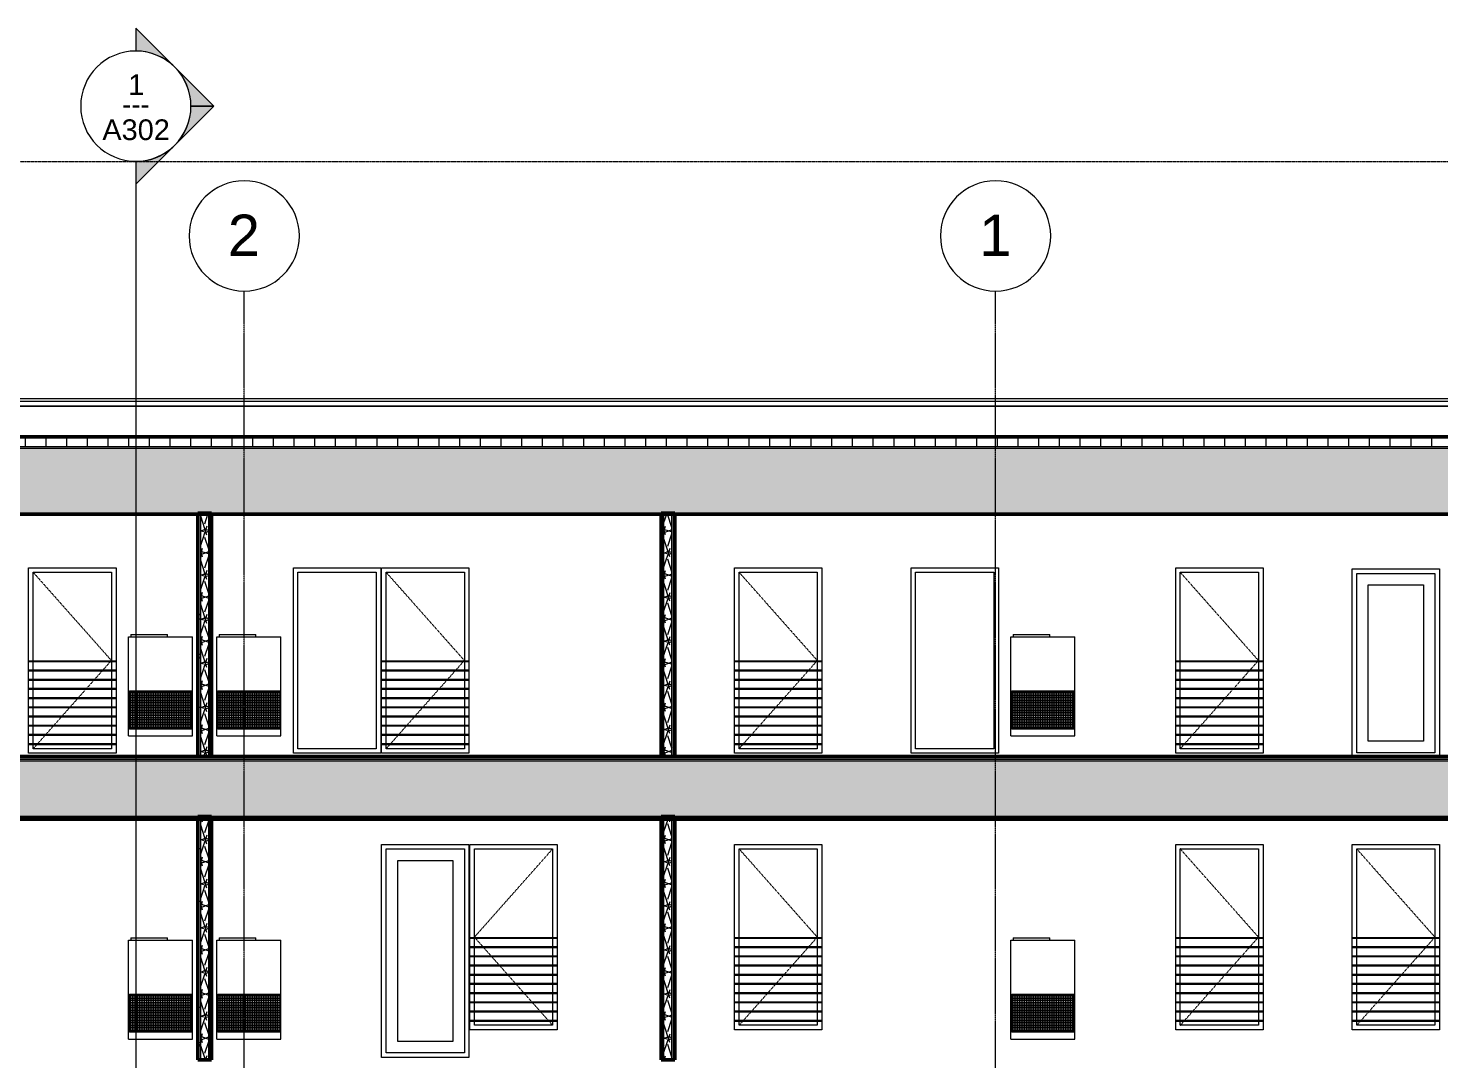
# Model space of a CAD drawing. Header units: inches. Extents: x 9661 to 16493, y -360 to 681.
# Drawn here: x 14020 to 14635, y 136 to 585 of the extents above; entities that cross this region are included whole.
import ezdxf

# ---------------------------------------------------------------- set-up
doc = ezdxf.new("R2010")
doc.units = ezdxf.units.IN
doc.header["$MEASUREMENT"] = 0
for name, pattern in [('Aligning Line 1_8_', [0.25, 0.125, -0.125]), ('Dash', [0.25, 0.125, -0.125]), ('Grid Line 1_2_', [0.875, 0.5, -0.125, 0.125, -0.125])]:
    doc.linetypes.add(name, pattern=pattern)
for name, color, linetype, lineweight in [('0-4', 90, 'Continuous', 5), ('A-FLOR-4', 8, 'Continuous', 5), ('A-FLOR-5', 251, 'Continuous', 5), ('A-FLOR-9', 192, 'Continuous', 50), ('A-FLOR-LEVL-1', 51, 'Grid Line 1_2_', 9), ('A-FLOR-MCUT', 51, 'Continuous', 13), ('A-FLOR-PATT-2', 8, 'Continuous', 9), ('A-GENM-1', 135, 'Continuous', 9), ('A-GLAZ-1', 55, 'Continuous', 13), ('A-GLAZ-HDLN', 1, 'Dash', 13), ('A-ROOF', 132, 'Continuous', 13), ('A-ROOF-1', 55, 'Continuous', 13), ('A-ROOF-2', 132, 'Continuous', 50), ('A-ROOF-PATT-1', 132, 'Continuous', 9), ('A-WALL-1', 10, 'Continuous', 13), ('A-WALL-2', 55, 'Continuous', 13), ('A-WALL-PATT-1', 7, 'Continuous', 9), ('A-WALL-PATT-2', 53, 'Continuous', 9), ('G-ANNO-SYMB', 111, 'Aligning Line 1_8_', 9), ('G-ANNO-SYMB-1', 111, 'Continuous', 9), ('I-WALL-2', 250, 'Continuous', 50), ('S-GRID-1', 1, 'Grid Line 1_2_', 9), ('S-GRID-IDEN', 1, 'Continuous', 9)]:
    doc.layers.add(name, color=color, linetype=linetype, lineweight=lineweight)
doc.styles.add('Arial', font='arial.ttf', dxfattribs={"height": 9})
doc.styles.add('Arial_1', font='arial.ttf', dxfattribs={"height": 18})
doc.styles.add('Century Gothic', font='ufonts.com_century-gothic.ttf', dxfattribs={"height": 9})
pattern_1 = [(0, (3257.106, 59.024), (30.72, 7.68), [1.267, -21.773, 1.267, -21.773, -122.88]), (0, (3257.106, 59.024), (30.72, 7.68), [-46.08, 1.267, -44.813, 1.267, -21.773, -53.76]), (0, (3257.106, 59.024), (30.72, 7.68), [-115.2, 1.267, -14.093, 1.267, -37.133]), (120, (3268.626, 62.864), (-22.01108, 22.7643), [1.267, -21.773, 1.267, -21.773, -122.88]), (120, (3268.626, 62.864), (-22.01108, 22.7643), [-46.08, 1.267, -44.813, 1.267, -21.773, -53.76]), (120, (3268.626, 62.864), (-22.01108, 22.7643), [-115.2, 1.267, -14.093, 1.267, -37.133]), (240, (3272.466, 78.224), (-8.70892, -30.4443), [1.267, -21.773, 1.267, -21.773, -122.88]), (240, (3272.466, 78.224), (-8.70892, -30.4443), [-46.08, 1.267, -44.813, 1.267, -21.773, -53.76]), (240, (3272.466, 78.224), (-8.70892, -30.4443), [-115.2, 1.267, -14.093, 1.267, -37.133])]
pattern_2 = [(161.57, (3257.586, 59.504), (-3.8399538, -1.54e-05), [0, -27.322, 3.034, 0]), (18.43, (3256.626, 59.504), (-3.8399538, 1.54e-05), [0, -27.322, 3.034, 0]), (108.43, (3257.586, 59.504), (1.919622, -9.6005246), [9.106, -21.25]), (71.57, (3256.626, 59.504), (1.919622, 9.6005246), [9.106, -21.25])]
pattern_3 = [(0, (14217.158, 59.024), (30.72, 7.68), [1.267, -21.773, 1.267, -21.773, -122.88]), (0, (14217.158, 59.024), (30.72, 7.68), [-46.08, 1.267, -44.813, 1.267, -21.773, -53.76]), (0, (14217.158, 59.024), (30.72, 7.68), [-115.2, 1.267, -14.093, 1.267, -37.133]), (120, (14228.678, 62.864), (-22.011075, 22.7643), [1.267, -21.773, 1.267, -21.773, -122.88]), (120, (14228.678, 62.864), (-22.011075, 22.7643), [-46.08, 1.267, -44.813, 1.267, -21.773, -53.76]), (120, (14228.678, 62.864), (-22.011075, 22.7643), [-115.2, 1.267, -14.093, 1.267, -37.133]), (240, (14232.518, 78.224), (-8.708925, -30.4443), [1.267, -21.773, 1.267, -21.773, -122.88]), (240, (14232.518, 78.224), (-8.708925, -30.4443), [-46.08, 1.267, -44.813, 1.267, -21.773, -53.76]), (240, (14232.518, 78.224), (-8.708925, -30.4443), [-115.2, 1.267, -14.093, 1.267, -37.133])]
pattern_4 = [(0, (14217.158, 59.024), (0, 4.798), []), (315, (14217.1578, 59.024), (4.798427, 0), [6.786, -6.786]), (45, (14217.1578, 59.024), (4.798427, 0), [6.786, -6.786])]
pattern_5 = [(161.57, (14217.6378, 59.504), (-3.8399538, -1.54e-05), [0, -27.322, 3.034, 0]), (18.43, (14216.6778, 59.504), (-3.8399538, 1.54e-05), [0, -27.322, 3.034, 0]), (108.43, (14217.6378, 59.504), (1.919622, -9.6005246), [9.106, -21.25]), (71.57, (14216.6778, 59.504), (1.919622, 9.6005246), [9.106, -21.25])]

# ---------------------------------------------------------------- blocks, each defined once
blk = doc.blocks.new('CTR - 1st Phase - Common Walls_rvt-2-BUILDING SECTION - NORTH_SOUTH - LOOKING WEST')
at = {"layer": 'A-WALL-PATT-1'}
h = blk.add_hatch(dxfattribs=at)
h.set_pattern_fill('FP_47', color=256, style=0, pattern_type=2)
h.set_pattern_definition(pattern_1)
h.paths.add_polyline_path([(3134.12, 268), (3134.75, 268), (3134.75, 373.37), (3134.12, 373.37), (3134.12, 268.45)], flags=0)
h = blk.add_hatch(dxfattribs=at)
h.set_pattern_fill('FP_47', color=256, style=0, pattern_type=2)
h.set_pattern_definition(pattern_1)
h.paths.add_polyline_path([(3134.75, 268), (3135.37, 268), (3135.37, 373.37), (3134.75, 373.37), (3134.75, 268.45)], flags=0)
h = blk.add_hatch(dxfattribs=at)
h.set_pattern_fill('FP_47', color=256, style=0, pattern_type=2)
h.set_pattern_definition(pattern_1)
h.paths.add_polyline_path([(3139.5, 268), (3139.5, 373.37), (3138.87, 373.37), (3138.87, 268)], flags=0)
h = blk.add_hatch(dxfattribs=at)
h.set_pattern_fill('FP_47', color=256, style=0, pattern_type=2)
h.set_pattern_definition(pattern_1)
h.paths.add_polyline_path([(3335.72, 268), (3336.35, 268), (3336.35, 373.37), (3335.72, 373.37), (3335.72, 269.25)], flags=0)
h = blk.add_hatch(dxfattribs=at)
h.set_pattern_fill('FP_47', color=256, style=0, pattern_type=2)
h.set_pattern_definition(pattern_1)
h.paths.add_polyline_path([(3336.97, 268), (3336.97, 373.37), (3336.35, 373.37), (3336.35, 268)], flags=0)
h = blk.add_hatch(dxfattribs=at)
h.set_pattern_fill('FP_47', color=256, style=0, pattern_type=2)
h.set_pattern_definition(pattern_1)
h.paths.add_polyline_path([(3340.47, 268), (3341.1, 268), (3341.1, 373.37), (3340.47, 373.37), (3340.47, 269.27)], flags=0)
h = blk.add_hatch(dxfattribs=at)
h.set_pattern_fill('FP_47', color=256, style=0, pattern_type=2)
h.set_pattern_definition(pattern_1)
h.paths.add_polyline_path([(3341.1, 268), (3341.72, 268), (3341.72, 373.37), (3341.1, 373.37), (3341.1, 269.27)], flags=0)
h = blk.add_hatch(dxfattribs=at)
h.set_pattern_fill('FP_47', color=256, style=0, pattern_type=2)
h.set_pattern_definition(pattern_1)
h.paths.add_polyline_path([(3134.75, 136), (3134.75, 240.75), (3134.12, 240.75), (3134.12, 136)], flags=0)
h = blk.add_hatch(dxfattribs=at)
h.set_pattern_fill('FP_47', color=256, style=0, pattern_type=2)
h.set_pattern_definition(pattern_1)
h.paths.add_polyline_path([(3135.37, 136), (3135.37, 240.75), (3134.75, 240.75), (3134.75, 136)], flags=0)
h = blk.add_hatch(dxfattribs=at)
h.set_pattern_fill('FP_47', color=256, style=0, pattern_type=2)
h.set_pattern_definition(pattern_1)
h.paths.add_polyline_path([(3140.12, 136), (3140.12, 240.75), (3139.5, 240.75), (3139.5, 136)], flags=0)
h = blk.add_hatch(dxfattribs=at)
h.set_pattern_fill('FP_47', color=256, style=0, pattern_type=2)
h.set_pattern_definition(pattern_1)
h.paths.add_polyline_path([(3335.72, 136), (3336.35, 136), (3336.35, 240.75), (3335.72, 240.75), (3335.72, 136.86)], flags=0)
h = blk.add_hatch(dxfattribs=at)
h.set_pattern_fill('FP_47', color=256, style=0, pattern_type=2)
h.set_pattern_definition(pattern_1)
h.paths.add_polyline_path([(3336.35, 136), (3336.97, 136), (3336.97, 240.75), (3336.35, 240.75), (3336.35, 136.86)], flags=0)
h = blk.add_hatch(dxfattribs=at)
h.set_pattern_fill('FP_47', color=256, style=0, pattern_type=2)
h.set_pattern_definition(pattern_1)
h.paths.add_polyline_path([(3341.72, 136), (3341.72, 240.75), (3341.1, 240.75), (3341.1, 136)], flags=0)
at = {"layer": 'A-WALL-PATT-2'}
h = blk.add_hatch(dxfattribs=at)
h.set_pattern_fill('FP_50', color=256, style=0, pattern_type=2)
h.set_pattern_definition(pattern_2)
h.paths.add_polyline_path([(3135.37, 268), (3138.87, 268), (3138.87, 373.37), (3135.37, 373.37), (3135.37, 268.45)], flags=0)
h = blk.add_hatch(dxfattribs=at)
h.set_pattern_fill('FP_50', color=256, style=0, pattern_type=2)
h.set_pattern_definition(pattern_2)
h.paths.add_polyline_path([(3336.97, 268), (3340.47, 268), (3340.47, 373.37), (3336.97, 373.37), (3336.97, 269.25)], flags=0)
h = blk.add_hatch(dxfattribs=at)
h.set_pattern_fill('FP_50', color=256, style=0, pattern_type=2)
h.set_pattern_definition(pattern_2)
h.paths.add_polyline_path([(3138.87, 136), (3138.87, 240.75), (3135.37, 240.75), (3135.37, 136)], flags=0)
h = blk.add_hatch(dxfattribs=at)
h.set_pattern_fill('FP_50', color=256, style=0, pattern_type=2)
h.set_pattern_definition(pattern_2)
h.paths.add_polyline_path([(3340.47, 136), (3340.47, 240.75), (3336.97, 240.75), (3336.97, 136)], flags=0)
at = {"layer": 'A-WALL-1'}
for p, q in [((3134.75, 268), (3134.75, 373.87)), ((3135.37, 268), (3135.37, 373.87)), ((3138.87, 268), (3138.87, 373.87)), ((3139.5, 268), (3139.5, 373.87)), ((3336.35, 268), (3336.35, 373.87)), ((3336.97, 268), (3336.97, 373.87)), ((3340.47, 268), (3340.47, 373.87)), ((3341.1, 268), (3341.1, 373.87)), ((3134.75, 136), (3134.75, 241.87)), ((3135.37, 136), (3135.37, 241.87)), ((3138.87, 136), (3138.87, 241.87)), ((3139.5, 136), (3139.5, 241.87)), ((3336.35, 136), (3336.35, 241.87)), ((3336.97, 136), (3336.97, 241.87)), ((3340.47, 136), (3340.47, 241.87)), ((3341.1, 136), (3341.1, 241.87))]:
    blk.add_line(p, q, dxfattribs=at)
at = {"layer": 'I-WALL-2'}
for p, q in [((3134.12, 373.87), (3134.12, 268)), ((3140.12, 373.87), (3134.12, 373.87)), ((3140.12, 268), (3140.12, 373.87)), ((3335.72, 373.87), (3335.72, 268)), ((3341.72, 373.87), (3335.72, 373.87)), ((3341.72, 268), (3341.72, 373.87)), ((3134.12, 268), (3140.12, 268)), ((3335.72, 268), (3341.72, 268)), ((3134.12, 241.87), (3134.12, 136)), ((3140.12, 241.87), (3134.12, 241.87)), ((3140.12, 136), (3140.12, 241.87)), ((3335.72, 241.87), (3335.72, 136)), ((3341.72, 241.87), (3335.72, 241.87)), ((3341.72, 136), (3341.72, 241.87)), ((3134.12, 136), (3140.12, 136)), ((3335.72, 136), (3341.72, 136))]:
    blk.add_line(p, q, dxfattribs=at)
blk = doc.blocks.new('Basic Wall _ EXT - FIBER CEMENT - SMALL - ___-2145937-BUILDING SECTION - NORTH_SOUTH - LOOKING WEST')
at = {"layer": 'A-WALL-2'}
for p, q in [((3867.29, 423.66), (2061.36, 423.66)), ((2076.8, 422.6), (3851.85, 422.6)), ((2077.21, 420.42), (3851.44, 420.42)), ((2077.53, 420.57), (3851.11, 420.57))]:
    blk.add_line(p, q, dxfattribs=at)
blk = doc.blocks.new('_THE_ WINDOW _ DOOR - Window - 3rd Floor - Fixed-2480476-BUILDING SECTION - NORTH_SOUTH - LOOKING WEST')
at = {"layer": 'A-GLAZ-1'}
for p, q in [((3177.71, 348.12), (3211.74, 348.12)), ((3177.71, 271.37), (3177.71, 348.12)), ((3211.74, 348.12), (3211.74, 271.37)), ((3211.74, 271.37), (3177.71, 271.37))]:
    blk.add_line(p, q, dxfattribs=at)
blk = doc.blocks.new('_THE_ WINDOW _ DOOR - Window - 3rd Floor-2480477-BUILDING SECTION - NORTH_SOUTH - LOOKING WEST')
at = {"layer": 'A-GLAZ-1'}
for p, q in [((2409.71, 348.12), (2443.74, 348.12)), ((2409.71, 309.5), (2409.71, 348.12)), ((2443.74, 348.12), (2443.74, 309.5)), ((2445.74, 309.5), (2407.71, 309.5)), ((2407.71, 309.25), (2445.74, 309.25)), ((2409.71, 305.5), (2409.71, 309.24)), ((2443.74, 309.24), (2443.74, 305.5)), ((2445.74, 305.5), (2407.71, 305.5)), ((2407.71, 305.25), (2445.74, 305.25)), ((2445.74, 301.5), (2407.71, 301.5)), ((2407.71, 301.25), (2445.74, 301.25)), ((2409.71, 301.5), (2409.71, 305.25)), ((2409.71, 297.5), (2409.71, 301.25)), ((2443.74, 305.25), (2443.74, 301.5)), ((2443.74, 301.25), (2443.74, 297.5)), ((2445.74, 297.5), (2407.71, 297.5)), ((2407.71, 297.25), (2445.74, 297.25)), ((2409.71, 293.5), (2409.71, 297.25)), ((2443.74, 297.25), (2443.74, 293.5)), ((2445.74, 293.5), (2407.71, 293.5)), ((2407.71, 293.25), (2445.74, 293.25)), ((2445.74, 289.5), (2407.71, 289.5)), ((2407.71, 289.25), (2445.74, 289.25)), ((2409.71, 289.5), (2409.71, 293.25)), ((2409.71, 285.5), (2409.71, 289.25)), ((2443.74, 293.25), (2443.74, 289.5)), ((2443.74, 289.25), (2443.74, 285.5)), ((2445.74, 285.5), (2407.71, 285.5)), ((2407.71, 285.25), (2445.74, 285.25)), ((2409.71, 281.5), (2409.71, 285.25)), ((2443.74, 285.25), (2443.74, 281.5)), ((2445.74, 281.5), (2407.71, 281.5)), ((2407.71, 281.25), (2445.74, 281.25)), ((2445.74, 277.5), (2407.71, 277.5)), ((2407.71, 277.25), (2445.74, 277.25)), ((2409.71, 277.5), (2409.71, 281.25)), ((2409.71, 273.5), (2409.71, 277.25)), ((2443.74, 281.25), (2443.74, 277.5)), ((2443.74, 277.25), (2443.74, 273.5)), ((2445.74, 273.5), (2407.71, 273.5)), ((2407.71, 273.25), (2445.74, 273.25)), ((2409.71, 271.37), (2409.71, 273.25)), ((2443.74, 271.37), (2409.71, 271.37)), ((2443.74, 273.25), (2443.74, 271.37))]:
    blk.add_line(p, q, dxfattribs=at)
at = {"layer": 'A-GLAZ-HDLN'}
for p, q in [((2443.74, 309.75), (2409.71, 348.12)), ((2409.71, 271.37), (2443.74, 309.75))]:
    blk.add_line(p, q, dxfattribs=at)
blk = doc.blocks.new('_THE_ WINDOW _ DOOR - Door - 2nd Floor-2480480-BUILDING SECTION - NORTH_SOUTH - LOOKING WEST')
at = {"layer": 'A-GLAZ-1'}
for p, q in [((2256.11, 139), (2256.11, 227.75)), ((2256.11, 227.75), (2290.14, 227.75)), ((2290.14, 227.75), (2290.14, 139)), ((2261.11, 222.75), (2285.14, 222.75)), ((2261.11, 144), (2261.11, 222.75)), ((2285.14, 222.75), (2285.14, 144)), ((2285.14, 144), (2261.11, 144)), ((2290.14, 139), (2256.11, 139))]:
    blk.add_line(p, q, dxfattribs=at)
blk = doc.blocks.new('_THE_ WINDOW _ DOOR - Window - 2nd Floor-2480482-BUILDING SECTION - NORTH_SOUTH - LOOKING WEST')
at = {"layer": 'A-GLAZ-1'}
for p, q in [((3254.51, 189.12), (3254.51, 227.75)), ((3254.51, 227.75), (3288.54, 227.75)), ((3288.54, 227.75), (3288.54, 189.12)), ((3290.54, 189.12), (3252.51, 189.12)), ((3252.51, 188.87), (3290.54, 188.87)), ((3290.54, 185.12), (3252.51, 185.12)), ((3252.51, 184.87), (3290.54, 184.87)), ((3254.51, 185.12), (3254.51, 188.88)), ((3254.51, 181.12), (3254.51, 184.88)), ((3288.54, 188.88), (3288.54, 185.12)), ((3288.54, 184.88), (3288.54, 181.12)), ((3290.54, 181.12), (3252.51, 181.12)), ((3252.51, 180.87), (3290.54, 180.87)), ((3254.51, 177.12), (3254.51, 180.88)), ((3288.54, 180.88), (3288.54, 177.12)), ((3290.54, 177.12), (3252.51, 177.12)), ((3252.51, 176.87), (3290.54, 176.87)), ((3290.54, 173.12), (3252.51, 173.12)), ((3252.51, 172.87), (3290.54, 172.87)), ((3254.51, 173.12), (3254.51, 176.88)), ((3254.51, 169.12), (3254.51, 172.88)), ((3288.54, 176.88), (3288.54, 173.12)), ((3288.54, 172.88), (3288.54, 169.12)), ((3290.54, 169.12), (3252.51, 169.12)), ((3252.51, 168.87), (3290.54, 168.87)), ((3254.51, 165.12), (3254.51, 168.88)), ((3288.54, 168.88), (3288.54, 165.12)), ((3290.54, 165.12), (3252.51, 165.12)), ((3252.51, 164.87), (3290.54, 164.87)), ((3290.54, 161.12), (3252.51, 161.12)), ((3252.51, 160.87), (3290.54, 160.87)), ((3254.51, 161.12), (3254.51, 164.88)), ((3254.51, 157.12), (3254.51, 160.88)), ((3288.54, 164.88), (3288.54, 161.12)), ((3288.54, 160.88), (3288.54, 157.12)), ((3290.54, 157.12), (3252.51, 157.12)), ((3252.51, 156.87), (3290.54, 156.87)), ((3254.51, 153.12), (3254.51, 156.88)), ((3288.54, 156.88), (3288.54, 153.12)), ((3290.54, 153.12), (3252.51, 153.12)), ((3252.51, 152.87), (3290.54, 152.87)), ((3254.51, 151), (3254.51, 152.88)), ((3288.54, 151), (3254.51, 151)), ((3288.54, 152.88), (3288.54, 151))]:
    blk.add_line(p, q, dxfattribs=at)
at = {"layer": 'A-GLAZ-HDLN'}
for p, q in [((3254.51, 189.37), (3288.54, 227.75)), ((3288.54, 151), (3254.51, 189.37))]:
    blk.add_line(p, q, dxfattribs=at)
blk = doc.blocks.new('_THE_ WINDOW _ DOOR - Window - 2nd Floor-2480478-BUILDING SECTION - NORTH_SOUTH - LOOKING WEST')
at = {"layer": 'A-GLAZ-1'}
for p, q in [((2409.34, 227.75), (2443.36, 227.75)), ((2409.34, 189.12), (2409.34, 227.75)), ((2443.36, 227.75), (2443.36, 189.12)), ((2445.36, 189.12), (2407.34, 189.12)), ((2407.34, 188.87), (2445.36, 188.87)), ((2445.36, 185.12), (2407.34, 185.12)), ((2407.34, 184.87), (2445.36, 184.87)), ((2409.34, 185.12), (2409.34, 188.88)), ((2409.34, 181.12), (2409.34, 184.88)), ((2443.36, 188.88), (2443.36, 185.12)), ((2443.36, 184.88), (2443.36, 181.12)), ((2445.36, 181.12), (2407.34, 181.12)), ((2407.34, 180.87), (2445.36, 180.87)), ((2409.34, 177.12), (2409.34, 180.88)), ((2443.36, 180.88), (2443.36, 177.12)), ((2445.36, 177.12), (2407.34, 177.12)), ((2407.34, 176.87), (2445.36, 176.87)), ((2445.36, 173.12), (2407.34, 173.12)), ((2407.34, 172.87), (2445.36, 172.87)), ((2409.34, 173.12), (2409.34, 176.88)), ((2409.34, 169.12), (2409.34, 172.88)), ((2443.36, 176.88), (2443.36, 173.12)), ((2443.36, 172.88), (2443.36, 169.12)), ((2445.36, 169.12), (2407.34, 169.12)), ((2407.34, 168.87), (2445.36, 168.87)), ((2409.34, 165.12), (2409.34, 168.88)), ((2443.36, 168.88), (2443.36, 165.12)), ((2445.36, 165.12), (2407.34, 165.12)), ((2407.34, 164.87), (2445.36, 164.87)), ((2445.36, 161.12), (2407.34, 161.12)), ((2407.34, 160.87), (2445.36, 160.87)), ((2409.34, 161.12), (2409.34, 164.88)), ((2409.34, 157.12), (2409.34, 160.88)), ((2443.36, 164.88), (2443.36, 161.12)), ((2443.36, 160.88), (2443.36, 157.12)), ((2445.36, 157.12), (2407.34, 157.12)), ((2407.34, 156.87), (2445.36, 156.87)), ((2409.34, 153.12), (2409.34, 156.88)), ((2443.36, 156.88), (2443.36, 153.12)), ((2445.36, 153.12), (2407.34, 153.12)), ((2407.34, 152.87), (2445.36, 152.87)), ((2409.34, 151), (2409.34, 152.88)), ((2443.36, 151), (2409.34, 151)), ((2443.36, 152.88), (2443.36, 151))]:
    blk.add_line(p, q, dxfattribs=at)
at = {"layer": 'A-GLAZ-HDLN'}
for p, q in [((2443.36, 189.37), (2409.34, 227.75)), ((2409.34, 151), (2443.36, 189.37))]:
    blk.add_line(p, q, dxfattribs=at)
blk = doc.blocks.new('_THE_ WINDOW _ DOOR - Door - 3rd floors-2480483-BUILDING SECTION - NORTH_SOUTH - LOOKING WEST')
at = {"layer": 'A-GLAZ-1'}
for p, q in [((2985.71, 347.62), (3019.74, 347.62)), ((2985.71, 269.62), (2985.71, 347.62)), ((3019.74, 347.62), (3019.74, 269.62)), ((2990.71, 274.62), (2990.71, 342.62)), ((2990.71, 342.62), (3014.74, 342.62)), ((3014.74, 342.62), (3014.74, 274.62)), ((3014.74, 274.62), (2990.71, 274.62)), ((3019.74, 269.62), (2985.71, 269.62))]:
    blk.add_line(p, q, dxfattribs=at)
blk = doc.blocks.new('V-Series_EWC4_SPVU_RFA_2015 - 2ND AND 3RD FLOOR-2226480-BUILDING SECTION - NORTH_SOUTH - LOOKING WEST')
at = {"layer": 'A-GENM-1'}
h = blk.add_hatch(dxfattribs=at)
h.set_pattern_fill('FP_73', color=256, style=0, pattern_type=2)
h.set_pattern_definition([(0, (3501.924, 155.269), (0, 0.733), []), (90, (3501.924, 155.269), (-1, 6e-17), [])])
h.paths.add_polyline_path([(3515.42, 147.94), (3515.42, 164.6), (3488.42, 164.6), (3488.42, 147.94)], flags=0)
for p, q in [((3487.99, 187.56), (3487.99, 188.06)), ((3487.99, 188.06), (3515.86, 188.06)), ((3487.99, 144.94), (3487.99, 187.56)), ((3488.99, 189.06), (3504.99, 189.06)), ((3488.99, 189.06), (3488.99, 188.06)), ((3504.99, 188.06), (3504.99, 189.06)), ((3515.86, 187.56), (3515.86, 188.06)), ((3515.86, 144.94), (3515.86, 187.56)), ((3488.42, 164.6), (3488.42, 147.94)), ((3488.42, 164.6), (3515.42, 164.6)), ((3515.42, 164.6), (3515.42, 147.94)), ((3515.42, 147.94), (3488.42, 147.94)), ((3487.99, 144.94), (3515.86, 144.94))]:
    blk.add_line(p, q, dxfattribs=at)
blk = doc.blocks.new('Grid - Grid Head - Circle-50561-BUILDING SECTION - NORTH_SOUTH - LOOKING WEST')
at = {"layer": 'S-GRID-IDEN'}
for start, end in [(360, 180), (180, 360)]:
    blk.add_arc((3481.32, 494.5), 24, start, end, dxfattribs=at)
blk = doc.blocks.new('Section - Section Head - Filled-22785-BUILDING SECTION - NORTH_SOUTH - LOOKING WEST')
at = {"layer": 'G-ANNO-SYMB-1'}
h = blk.add_hatch(color=256, dxfattribs=at)
edge = h.paths.add_edge_path(flags=0)
edge.add_arc((2547.82, 477.51), 24.03, 47.9216, 90)
edge.add_line((2547.82, 501.54), (2547.82, 511.45))
edge.add_line((2547.82, 511.45), (2563.93, 495.35))
h = blk.add_hatch(color=256, dxfattribs=at)
edge = h.paths.add_edge_path(flags=0)
edge.add_line((2564.79, 494.48), (2581.76, 477.51))
edge.add_line((2581.76, 477.51), (2571.82, 477.51))
edge.add_arc((2547.82, 477.51), 24, 0, 45)
h = blk.add_hatch(color=256, dxfattribs=at)
edge = h.paths.add_edge_path(flags=0)
edge.add_arc((2547.82, 477.51), 24, 315, 360)
edge.add_line((2571.82, 477.51), (2581.76, 477.51))
edge.add_line((2581.76, 477.51), (2564.79, 460.54))
h = blk.add_hatch(color=256, dxfattribs=at)
edge = h.paths.add_edge_path(flags=0)
edge.add_line((2563.93, 459.67), (2547.82, 443.57))
edge.add_line((2547.82, 443.57), (2547.82, 453.48))
edge.add_arc((2547.82, 477.51), 24.03, 270, 312.0784)
for p, q in [((2563.93, 495.35), (2547.82, 511.45)), ((2547.82, 511.45), (2547.82, 501.54)), ((2581.76, 477.51), (2564.79, 494.48)), ((2564.79, 460.54), (2581.76, 477.51)), ((2571.82, 477.51), (2581.76, 477.51)), ((2581.76, 477.51), (2571.82, 477.51)), ((2547.82, 443.57), (2563.93, 459.67)), ((2547.82, 453.48), (2547.82, 443.57))]:
    blk.add_line(p, q, dxfattribs=at)
for centre, radius, start, end in [((2547.82, 477.54), 24, 90, 270), ((2547.82, 477.54), 24, 270, 90), ((2547.82, 477.51), 24.03, 47.9216, 90), ((2547.82, 477.51), 24, 0, 45), ((2547.82, 477.51), 24, 315, 360), ((2547.82, 477.51), 24.03, 270, 312.0784)]:
    blk.add_arc(centre, radius, start, end, dxfattribs=at)

msp = doc.modelspace()

# ---------------------------------------------------------------- hatches: boundary and pattern name
at = {"layer": 'A-FLOR-4'}
h = msp.add_hatch(color=256, dxfattribs=at)
h.paths.add_polyline_path([(13981.788, 267.625), (14818.0255, 267.625), (14818.0255, 267.875), (13600.3755, 267.875), (13600.3755, 267.625), (13758.387, 267.625), (13959.489, 267.625)], flags=0)
h.paths.add_polyline_path([(13480.3755, 267.625), (13480.3755, 267.875), (13406.4585, 267.875), (13036.2255, 267.875), (13036.2255, 267.625), (13480.3119, 267.625)], flags=0)
at = {"layer": 'A-FLOR-5'}
h = msp.add_hatch(color=256, dxfattribs=at)
h.paths.add_polyline_path([(14811.9005, 241.375), (14811.9005, 241.875), (13600.3755, 241.875), (13600.3755, 241.375), (14797.414, 241.375)], flags=0)
h.paths.add_polyline_path([(13037.7715, 241.375), (13476.6255, 241.375), (13476.6255, 241.875), (13036.8505, 241.875), (13036.8505, 241.375)], flags=0)
h.paths.add_polyline_path([(13480.3755, 241.375), (13480.3755, 241.875), (13480.1255, 241.8747), (13480.1255, 241.375), (13480.2755, 241.375)], flags=0)
at = {"layer": 'A-FLOR-PATT-2'}
h = msp.add_hatch(dxfattribs=at)
h.set_pattern_fill('FP_49', color=256, style=0, pattern_type=2)
h.set_pattern_definition(pattern_4)
h.paths.add_polyline_path([(13921.4094, 265.875), (14818.0255, 265.875), (14818.0255, 266.625), (13600.3755, 266.625), (13600.3755, 265.875), (13670.1127, 265.875), (13892.455, 265.875)], flags=0)
h.paths.add_polyline_path([(13033.288, 265.875), (13480.3755, 265.875), (13480.3755, 266.625), (13030.7255, 266.625), (13030.7255, 265.875)], flags=0)
h = msp.add_hatch(dxfattribs=at)
h.set_pattern_fill('FP_50', color=256, style=0, pattern_type=2)
h.set_pattern_definition(pattern_5)
h.paths.add_polyline_path([(13959.489, 241.875), (14818.0255, 241.875), (14818.0255, 265.875), (13600.3755, 265.875), (13600.3755, 241.875), (13892.455, 241.875)], flags=0)
h.paths.add_polyline_path([(13033.288, 241.875), (13480.3755, 241.875), (13480.3755, 265.875), (13030.7255, 265.875), (13030.7255, 241.875)], flags=0)
h = msp.add_hatch(dxfattribs=at)
h.set_pattern_fill('FP_48', color=256, style=0, pattern_type=2)
h.set_pattern_definition([(0, (14217.1578, 59.024), (15.36, 3.84), [1.267, -10.253, 1.267, -10.253, -61.44]), (0, (14217.1578, 59.024), (15.36, 3.84), [-23.04, 1.267, -21.773, 1.267, -10.253, -26.88]), (0, (14217.1578, 59.024), (15.36, 3.84), [-57.6, 1.267, -6.413, 1.267, -17.933]), (120, (14222.9178, 60.944), (-11.005538, 11.38215), [1.267, -10.253, 1.267, -10.253, -61.44]), (120, (14222.9178, 60.944), (-11.005538, 11.38215), [-23.04, 1.267, -21.773, 1.267, -10.253, -26.88]), (120, (14222.9178, 60.944), (-11.005538, 11.38215), [-57.6, 1.267, -6.413, 1.267, -17.933]), (240, (14224.8378, 68.624), (-4.354462, -15.22215), [1.267, -10.253, 1.267, -10.253, -61.44]), (240, (14224.8378, 68.624), (-4.354462, -15.22215), [-23.04, 1.267, -21.773, 1.267, -10.253, -26.88]), (240, (14224.8378, 68.624), (-4.354462, -15.22215), [-57.6, 1.267, -6.413, 1.267, -17.933])])
h.paths.add_polyline_path([(13930.9895, 266.625), (14818.0255, 266.625), (14818.0255, 267.625), (13600.3755, 267.625), (13600.3755, 266.625), (13758.387, 266.625), (13892.455, 266.625)], flags=0)
h.paths.add_polyline_path([(13036.2255, 266.625), (13480.3755, 266.625), (13480.3755, 267.625), (13036.2255, 267.625)], flags=0)
h = msp.add_hatch(dxfattribs=at)
h.set_pattern_fill('FP_47', color=256, style=0, pattern_type=2)
h.set_pattern_definition(pattern_3)
h.paths.add_polyline_path([(13480.3755, 240.75), (13480.3755, 241.375), (13480.1255, 241.3746), (13480.1255, 240.75), (13480.2755, 240.75)], flags=0)
h.paths.add_polyline_path([(14797.414, 240.75), (14811.9005, 240.75), (14811.9005, 241.375), (13600.3755, 241.375), (13600.3755, 240.75), (14763.897, 240.75)], flags=0)
h.paths.add_polyline_path([(13037.7715, 240.75), (13476.6255, 240.75), (13476.6255, 241.375), (13036.8505, 241.375), (13036.8505, 240.75)], flags=0)
at = {"layer": 'A-ROOF-1'}
msp.add_hatch(color=256, dxfattribs=at).paths.add_polyline_path([(13858.938, 406.7674), (14811.9005, 406.7674), (14811.9005, 407.0174), (13036.8505, 407.0174), (13036.8519, 406.7674), (13825.421, 406.7674)], flags=0)
at = {"layer": 'A-ROOF-PATT-1'}
h = msp.add_hatch(dxfattribs=at)
h.set_pattern_fill('FP_56', color=256, style=0, pattern_type=2)
h.set_pattern_definition([(0, (14217.158, 59.024), (0, 9), []), (90, (14217.158, 59.024), (-9, 6e-16), [])])
h.paths.add_polyline_path([(13892.455, 402.7665), (14812.5255, 402.7665), (14812.5255, 406.7674), (13036.2255, 406.7674), (13036.2255, 402.7665), (13858.938, 402.7665)], flags=0)
h = msp.add_hatch(dxfattribs=at)
h.set_pattern_fill('FP_49', color=256, style=0, pattern_type=2)
h.set_pattern_definition(pattern_4)
h.paths.add_polyline_path([(13892.455, 402.0164), (14812.5255, 402.0164), (14812.5255, 402.7665), (13036.2255, 402.7665), (13036.2255, 402.0164), (13858.938, 402.0164)], flags=0)
h = msp.add_hatch(dxfattribs=at)
h.set_pattern_fill('FP_50', color=256, style=0, pattern_type=2)
h.set_pattern_definition(pattern_5)
h.paths.add_polyline_path([(13925.972, 374), (14812.5255, 374), (14812.5255, 402.0164), (13036.2255, 402.0164), (13036.2255, 374), (13892.455, 374)], flags=0)
h = msp.add_hatch(dxfattribs=at)
h.set_pattern_fill('FP_47', color=256, style=0, pattern_type=2)
h.set_pattern_definition(pattern_3)
h.paths.add_polyline_path([(14797.414, 373.375), (14811.9005, 373.375), (14811.9005, 374), (13600.3755, 374), (13600.3755, 373.375), (14763.897, 373.375)], flags=0)
h.paths.add_polyline_path([(13036.8505, 373.375), (13480.3755, 373.375), (13480.3755, 374), (13036.8505, 374), (13036.8505, 373.3909)], flags=0)
h.paths.add_polyline_path([(13489.524, 373.375), (13537.6255, 373.375), (13537.6255, 374), (13488.3755, 374), (13488.3755, 373.375)], flags=0)
h.paths.add_polyline_path([(13543.1255, 373.375), (13592.3755, 373.375), (13592.3755, 374), (13543.1255, 374)], flags=0)

# ---------------------------------------------------------------- linework, layer by layer
at = {"layer": 'A-FLOR-9'}
for p, q in [((14818.0255, 268), (13600.3755, 268)), ((13600.3755, 240.75), (14811.9005, 240.75))]:
    msp.add_line(p, q, dxfattribs=at)
at = {"layer": 'A-FLOR-LEVL-1'}
msp.add_line((12791.0002, 268), (15128.0162, 268), dxfattribs=at)
at = {"layer": 'A-FLOR-MCUT'}
for p, q in [((14818.0255, 267.875), (13600.3755, 267.875)), ((14818.0255, 267.625), (13600.3755, 267.625)), ((14818.0255, 266.625), (13600.3755, 266.625)), ((14880.4944, 265.875), (13600.3755, 265.875)), ((14811.9005, 241.875), (13600.3755, 241.875)), ((14811.9005, 241.375), (13600.3755, 241.375))]:
    msp.add_line(p, q, dxfattribs=at)
at = {"layer": 'A-ROOF'}
for p, q in [((14812.5255, 406.7674), (13036.2255, 406.7674)), ((14812.5255, 402.7665), (13036.2255, 402.7665)), ((14812.5255, 402.0164), (13036.2255, 402.0164)), ((13036.2255, 374), (14812.5255, 374))]:
    msp.add_line(p, q, dxfattribs=at)
at = {"layer": 'A-ROOF-2'}
for p, q in [((14811.9005, 407.0174), (13036.8505, 407.0174)), ((13036.8505, 373.375), (14811.9005, 373.375))]:
    msp.add_line(p, q, dxfattribs=at)
at = {"layer": 'A-WALL-2'}
for p, q in [((14020.563, 269.375), (14020.563, 350.125)), ((14020.563, 350.125), (14058.588, 350.125)), ((14058.588, 350.125), (14058.588, 269.375)), ((14135.763, 269.375), (14135.763, 350.125)), ((14135.763, 350.125), (14173.788, 350.125)), ((14173.788, 350.125), (14173.788, 269.375)), ((14174.163, 269.375), (14174.163, 350.125)), ((14174.163, 350.125), (14212.188, 350.125)), ((14212.188, 350.125), (14212.188, 269.375)), ((14327.763, 269.375), (14327.763, 350.125)), ((14327.763, 350.125), (14365.788, 350.125)), ((14365.788, 350.125), (14365.788, 269.375)), ((14404.563, 269.375), (14404.563, 350.125)), ((14404.563, 350.125), (14442.588, 350.125)), ((14442.588, 350.125), (14442.588, 269.375)), ((14519.763, 269.375), (14519.763, 350.125)), ((14519.763, 350.125), (14557.788, 350.125)), ((14557.788, 350.125), (14557.788, 269.375)), ((14596.563, 268), (14596.563, 349.625)), ((14596.563, 349.625), (14634.588, 349.625)), ((14634.588, 349.625), (14634.588, 268)), ((14058.588, 269.375), (14020.563, 269.375)), ((14173.788, 269.375), (14135.763, 269.375)), ((14212.188, 269.375), (14174.163, 269.375)), ((14365.788, 269.375), (14327.763, 269.375)), ((14442.588, 269.375), (14404.563, 269.375)), ((14557.788, 269.375), (14519.763, 269.375)), ((14174.163, 137), (14174.163, 229.75)), ((14174.163, 229.75), (14212.188, 229.75)), ((14212.188, 229.75), (14212.188, 137)), ((14212.563, 149), (14212.563, 229.75)), ((14212.563, 229.75), (14250.588, 229.75)), ((14250.588, 229.75), (14250.588, 149)), ((14327.763, 149), (14327.763, 229.75)), ((14327.763, 229.75), (14365.788, 229.75)), ((14365.788, 229.75), (14365.788, 149)), ((14519.763, 149), (14519.763, 229.75)), ((14519.763, 229.75), (14557.788, 229.75)), ((14557.788, 229.75), (14557.788, 149)), ((14596.563, 149), (14596.563, 229.75)), ((14596.563, 229.75), (14634.588, 229.75)), ((14634.588, 229.75), (14634.588, 149)), ((14250.588, 149), (14212.563, 149)), ((14365.788, 149), (14327.763, 149)), ((14557.788, 149), (14519.763, 149)), ((14634.588, 149), (14596.563, 149)), ((14212.188, 137), (14174.163, 137))]:
    msp.add_line(p, q, dxfattribs=at)
at = {"layer": 'G-ANNO-SYMB'}
msp.add_line((12886.945, 526.9531), (15032.033, 526.9531), dxfattribs=at)
at = {"layer": 'G-ANNO-SYMB-1'}
msp.add_line((14067.2006, 526.9531), (14067.2006, -183.0803), dxfattribs=at)
at = {"layer": 'S-GRID-1'}
for p, q in [((14114.3755, -159.8356), (14114.3755, 470.5)), ((14441.3755, -159.8356), (14441.3755, 470.5))]:
    msp.add_line(p, q, dxfattribs=at)

# ---------------------------------------------------------------- block references
at = {"layer": '0-4'}
msp.add_blockref('CTR - 1st Phase - Common Walls_rvt-2-BUILDING SECTION - NORTH_SOUTH - LOOKING WEST', (10960.0518, 0), dxfattribs=at)
at = {"layer": 'A-GENM-1'}
for p in [(10576.0518, 132), (10614.4518, 132), (10960.0518, 132), (10576.0518, 0), (10614.4518, 0), (10960.0518, 0)]:
    msp.add_blockref('V-Series_EWC4_SPVU_RFA_2015 - 2ND AND 3RD FLOOR-2226480-BUILDING SECTION - NORTH_SOUTH - LOOKING WEST', p, dxfattribs=at)
at = {"layer": 'A-GLAZ-1'}
for name, p in [('_THE_ WINDOW _ DOOR - Window - 3rd Floor-2480477-BUILDING SECTION - NORTH_SOUTH - LOOKING WEST', (11612.8518, 0)), ('_THE_ WINDOW _ DOOR - Window - 3rd Floor - Fixed-2480476-BUILDING SECTION - NORTH_SOUTH - LOOKING WEST', (10960.0518, 0)), ('_THE_ WINDOW _ DOOR - Window - 3rd Floor-2480477-BUILDING SECTION - NORTH_SOUTH - LOOKING WEST', (11766.4518, 0)), ('_THE_ WINDOW _ DOOR - Window - 3rd Floor-2480477-BUILDING SECTION - NORTH_SOUTH - LOOKING WEST', (11920.0518, 0)), ('_THE_ WINDOW _ DOOR - Window - 3rd Floor - Fixed-2480476-BUILDING SECTION - NORTH_SOUTH - LOOKING WEST', (11228.8518, 0)), ('_THE_ WINDOW _ DOOR - Window - 3rd Floor-2480477-BUILDING SECTION - NORTH_SOUTH - LOOKING WEST', (12112.0518, 0)), ('_THE_ WINDOW _ DOOR - Door - 3rd floors-2480483-BUILDING SECTION - NORTH_SOUTH - LOOKING WEST', (11612.8518, 0)), ('_THE_ WINDOW _ DOOR - Door - 2nd Floor-2480480-BUILDING SECTION - NORTH_SOUTH - LOOKING WEST', (11920.0518, 0)), ('_THE_ WINDOW _ DOOR - Window - 2nd Floor-2480482-BUILDING SECTION - NORTH_SOUTH - LOOKING WEST', (10960.0518, 0)), ('_THE_ WINDOW _ DOOR - Window - 2nd Floor-2480478-BUILDING SECTION - NORTH_SOUTH - LOOKING WEST', (11920.4268, 0)), ('_THE_ WINDOW _ DOOR - Window - 2nd Floor-2480478-BUILDING SECTION - NORTH_SOUTH - LOOKING WEST', (12112.4268, 0)), ('_THE_ WINDOW _ DOOR - Window - 2nd Floor-2480478-BUILDING SECTION - NORTH_SOUTH - LOOKING WEST', (12189.2268, 0))]:
    msp.add_blockref(name, p, dxfattribs=at)
at = {"layer": 'A-WALL-2'}
msp.add_blockref('Basic Wall _ EXT - FIBER CEMENT - SMALL - ___-2145937-BUILDING SECTION - NORTH_SOUTH - LOOKING WEST', (10960.0518, 0), dxfattribs=at)
at = {"layer": 'G-ANNO-SYMB-1'}
msp.add_blockref('Section - Section Head - Filled-22785-BUILDING SECTION - NORTH_SOUTH - LOOKING WEST', (11519.3794, 73.4443), dxfattribs=at)
at = {"layer": 'S-GRID-IDEN'}
for p in [(10633.0518, 0), (10960.0518, 0)]:
    msp.add_blockref('Grid - Grid Head - Circle-50561-BUILDING SECTION - NORTH_SOUTH - LOOKING WEST', p, dxfattribs=at)

# ---------------------------------------------------------------- texts
at = {"layer": 'G-ANNO-SYMB-1', "char_height": 9, "attachment_point": 1}
for s, insert, width, style in [('1', (14063.8796, 564.8617), 8.484, 'Arial'), ('---', (14061.2283, 556.355), 15.453, 'Century Gothic'), ('A302', (14052.6355, 545.2255), 35.754, 'Arial')]:
    msp.add_mtext(s, dxfattribs=dict(at, insert=insert, width=width, style=style))
at = {"layer": 'S-GRID-IDEN', "char_height": 18, "width": 16.968, "attachment_point": 1, "style": 'Arial_1'}
for s, insert in [('2', (14107.2465, 503.7879)), ('1', (14434.2465, 503.7879))]:
    msp.add_mtext(s, dxfattribs=dict(at, insert=insert))

doc.saveas('drawing.dxf')
